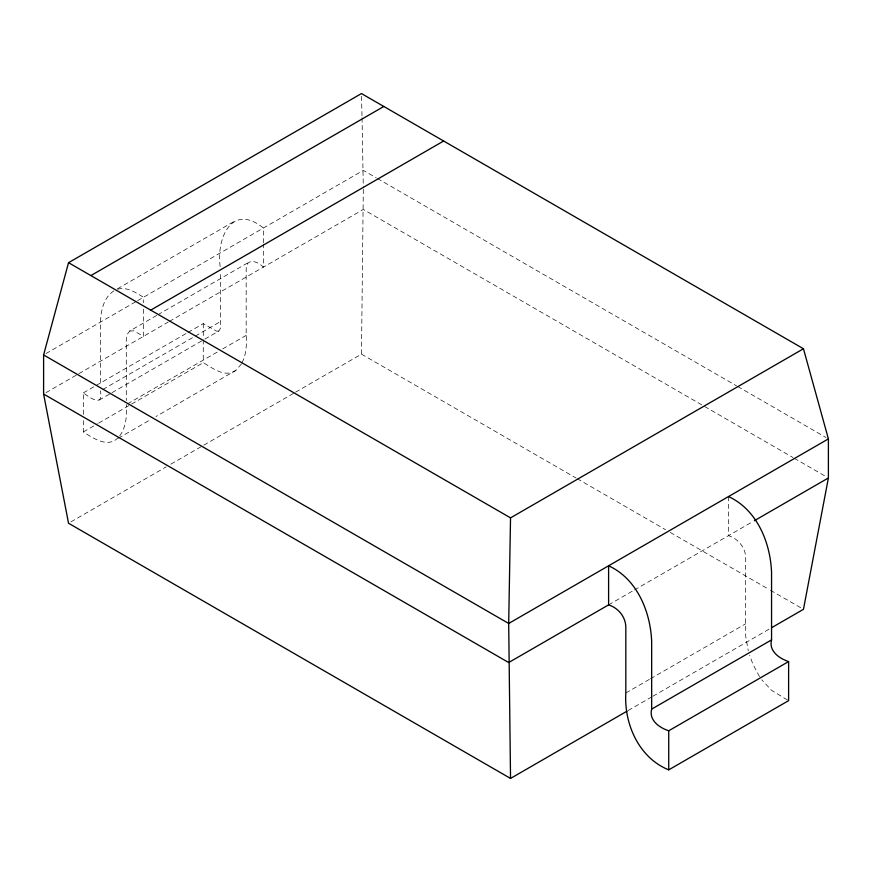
<?xml version="1.0" encoding="UTF-8"?>
<svg xmlns="http://www.w3.org/2000/svg" width="872" height="872" viewBox="0 0 872 872"><rect width="100%" height="100%" fill="white"/><g stroke="black" fill="none" stroke-linecap="round" stroke-linejoin="round"><path stroke-width="0.65" stroke-dasharray="4.36 3.27" d="M295.586 392.171L361.466 354.13L363.308 189.235M728.491 496.56L728.491 535.648C738.464 538.852 745.876 548.085 745.713 558.625L745.451 630.129L745.789 636.833L748.274 650.73M242.045 362.741C246.329 354.348 246.787 344.593 246.177 335.36L246.177 270.211C245.642 257.84 256.695 260.423 263.399 267.126L263.399 244.215M119.682 435.858C126.32 427.008 126.952 415.236 126.287 404.575M241.522 363.864L235.854 370.393L155.925 416.543M83.385 414.396L83.385 392.836C91.985 399.398 103.267 406.537 100.444 390.874M204.865 339.077L218.97 330.935L220.344 328.526L220.333 272.958M118.265 437.493C108.128 448.557 92.89 438.104 83.385 431.923L83.385 419.792M113.894 290.867C103.332 297.755 100.705 311.478 100.444 323.24L100.444 385.457M263.399 242.874L263.399 228.05C231.331 201.977 215.853 239.484 220.333 267.541M156.688 315.435L129.656 331.044L126.941 334.826L126.287 339.437L126.287 400.499M117.415 288.828L233.783 221.651M45.954 353.585L136.457 301.341M137.634 300.655L363.308 170.367L376.257 177.844M157.865 314.759L249.545 261.829M45.954 392.673L77.684 374.35M78.862 373.674L168.187 322.095M169.364 321.419L363.308 209.454L793.073 457.571M83.385 392.836L95.135 386.045M96.312 385.37L186.815 333.115M187.992 332.439L203.274 323.621L216.67 331.186L218.97 330.935M102.798 389.512L220.333 321.648M99.081 400.15L110.831 393.359M112.008 392.683L203.688 339.753M127.454 403.9L217.967 351.645M222.665 348.931L246.177 335.36M83.385 431.923L97.49 423.781M98.667 423.094L130.397 404.772M131.574 404.096L203.274 362.698C212.583 368.006 224.943 378.121 235.854 370.393M118.309 438.256L150.049 419.933M70.894 521.892L166.181 466.88M170.89 464.155L202.653 445.821M203.819 445.145L294.409 392.847M608.602 604.874L633.279 590.617M634.456 589.941L753.179 521.402M625.823 692.978L649.335 679.408M650.512 678.732L745.713 623.763M628.178 710.517L651.711 696.935M652.888 696.248L769.344 629.017M129.656 331.044L133.776 330.837L143.509 336.352L143.509 308.045M117.644 289.242C127.116 286.496 135.814 292.698 143.509 297.265L143.509 302.66M377.434 178.52L736.557 385.86M737.734 386.536L826.046 437.526M794.25 458.258L826.046 476.613M361.466 354.13L575.978 477.987M577.155 478.663L665.554 529.696M670.274 532.421L769.278 589.581M770.456 590.268L801.106 607.958M787.46 699.976L771.557 690.33L761.779 679.789M759.501 676.618L752.972 664.355L749.669 655.341M361.52 96.258L362.011 116.466M362.043 117.818L363.308 187.883M203.274 323.621L203.274 338.445M203.274 339.786L203.274 362.698"/><path stroke-width="1.31" d="M771.698 627.655L803.461 609.321L828.4 477.965L828.4 438.889L803.461 348.756L510.534 517.87L508.692 623.469L510.534 778.434L627.001 711.192M608.602 604.874L608.602 565.786C637.116 578.845 650.479 611.752 651.667 641.476L651.667 709.11C648.681 720.316 659.45 727.749 668.726 730.78L788.615 661.565L788.615 700.641L668.726 769.867C638.794 757.779 623.916 723.727 625.823 692.978L625.823 627.84C625.987 617.3 618.575 608.078 608.602 604.874L508.692 662.546L43.6 394.035L43.6 354.948L68.539 262.679L361.466 93.566L803.461 348.756M728.491 496.56C757.005 509.63 770.379 542.537 771.557 572.261L771.557 639.895C768.57 651.09 779.339 658.534 788.615 661.565M90.884 275.585L383.811 106.471M150.714 310.127L443.641 141.013M828.4 438.889L508.692 623.469L43.6 354.948M754.345 520.726L828.4 477.965M651.667 709.11L771.557 639.895M68.539 262.679L510.534 517.87M510.534 778.434L68.539 523.244L43.6 394.035M668.726 730.78L668.726 769.867"/></g></svg>
